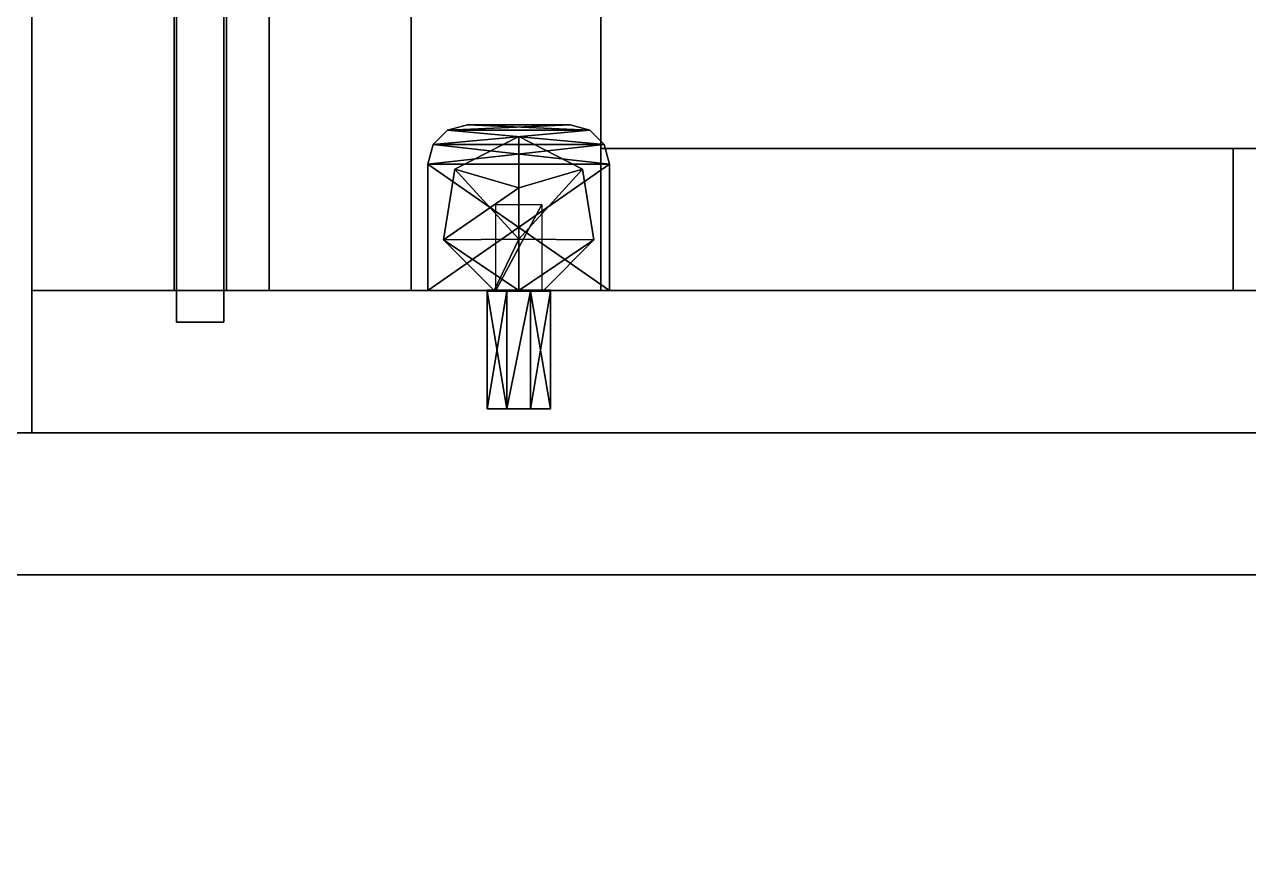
# Model space of a CAD drawing. Extents: x 0 to 4956, y -4930 to 0.
# Drawn here: x 119.1 to 273.9, y -3445 to -3338.3 of the extents above; entities that cross this region are included whole.
import ezdxf

# ---------------------------------------------------------------- set-up
doc = ezdxf.new("R2010")
doc.units = 0
for name, color, linetype in [('LAYER0', 7, 'CONTINUOUS'), ('LAYER143', 7, 'CONTINUOUS'), ('LAYER148', 7, 'CONTINUOUS'), ('LAYER156', 7, 'CONTINUOUS'), ('LAYER163', 7, 'CONTINUOUS'), ('LAYER167', 7, 'CONTINUOUS'), ('LAYER173', 7, 'CONTINUOUS'), ('LAYER216', 7, 'CONTINUOUS'), ('LAYER223', 7, 'CONTINUOUS'), ('LAYER224', 254, 'CONTINUOUS'), ('LAYER244', 7, 'CONTINUOUS'), ('LAYER251', 7, 'CONTINUOUS'), ('LAYER252', 254, 'CONTINUOUS'), ('LAYER427', 7, 'CONTINUOUS'), ('LAYER429', 7, 'CONTINUOUS'), ('LAYER697', 9, 'CONTINUOUS')]:
    doc.layers.add(name, color=color, linetype=linetype)

msp = doc.modelspace()

# ---------------------------------------------------------------- linework, layer by layer
at = {"layer": 'LAYER0', "invisible_edges": 1}
for points in [[(4956, 0), (0, -4930), (0, 0), (4956, 0)], [(4956, -4930, 5), (0, 0, 5), (0, -4930, 5), (4956, -4930, 5)], [(0, 0, 5), (4956, -4930, 5), (4956, 0, 5), (0, 0, 5)], [(0, -4930), (4956, 0), (4956, -4930), (0, -4930)]]:
    msp.add_3dface(points, dxfattribs=at)
at = {"layer": 'LAYER143', "invisible_edges": 1}
for points in [[(120, -3372, 2545), (670, -3372, 5), (120, -3372, 5), (120, -3372, 2545)], [(670, -3372, 5), (120, -3372, 2545), (670, -3372, 2545), (670, -3372, 5)], [(120, -3390, 5), (670, -3372, 5), (670, -3390, 5), (120, -3390, 5)], [(670, -3372, 5), (120, -3390, 5), (120, -3372, 5), (670, -3372, 5)], [(120, -3372, 2545), (670, -3390, 2545), (670, -3372, 2545), (120, -3372, 2545)], [(670, -3390, 2545), (120, -3372, 2545), (120, -3390, 2545), (670, -3390, 2545)], [(120, -3390, 5), (120, -3372, 2545), (120, -3372, 5), (120, -3390, 5)], [(120, -3372, 2545), (120, -3390, 5), (120, -3390, 2545), (120, -3372, 2545)], [(670, -3390, 2545), (120, -3390, 5), (670, -3390, 5), (670, -3390, 2545)], [(120, -3390, 5), (670, -3390, 2545), (120, -3390, 2545), (120, -3390, 5)]]:
    msp.add_3dface(points, dxfattribs=at)
at = {"layer": 'LAYER148', "invisible_edges": 1}
for points in [[(120, -2592, 85), (670, -3372, 85), (120, -3372, 85), (120, -2592, 85)], [(670, -3372, 85), (120, -2592, 85), (670, -2592, 85), (670, -3372, 85)], [(120, -3372, 103), (120, -2592, 85), (120, -3372, 85), (120, -3372, 103)], [(120, -2592, 85), (120, -3372, 103), (120, -2592, 103), (120, -2592, 85)], [(670, -2592, 103), (120, -3372, 103), (670, -3372, 103), (670, -2592, 103)], [(120, -3372, 103), (670, -2592, 103), (120, -2592, 103), (120, -3372, 103)], [(120, -3372, 103), (670, -3372, 85), (670, -3372, 103), (120, -3372, 103)], [(670, -3372, 85), (120, -3372, 103), (120, -3372, 85), (670, -3372, 85)]]:
    msp.add_3dface(points, dxfattribs=at)
at = {"layer": 'LAYER156', "invisible_edges": 1}
for points in [[(150, -2592, 85), (150, -3372, 5), (150, -3372, 85), (150, -2592, 85)], [(150, -3372, 5), (150, -2592, 85), (150, -2592, 5), (150, -3372, 5)], [(168, -2592, 5), (150, -3372, 5), (150, -2592, 5), (168, -2592, 5)], [(150, -3372, 5), (168, -2592, 5), (168, -3372, 5), (150, -3372, 5)], [(168, -3372, 85), (150, -2592, 85), (150, -3372, 85), (168, -3372, 85)], [(150, -2592, 85), (168, -3372, 85), (168, -2592, 85), (150, -2592, 85)], [(168, -2592, 5), (168, -3372, 85), (168, -3372, 5), (168, -2592, 5)], [(168, -3372, 85), (168, -2592, 5), (168, -2592, 85), (168, -3372, 85)], [(168, -3372, 85), (150, -3372, 5), (168, -3372, 5), (168, -3372, 85)], [(150, -3372, 5), (168, -3372, 85), (150, -3372, 85), (150, -3372, 5)]]:
    msp.add_3dface(points, dxfattribs=at)
at = {"layer": 'LAYER163', "invisible_edges": 1}
for points in [[(120, -3372, 2544), (670, -2592, 2544), (120, -2592, 2544), (120, -3372, 2544)], [(670, -2592, 2544), (120, -3372, 2544), (670, -3372, 2544), (670, -2592, 2544)], [(120, -2592, 2526), (120, -3372, 2544), (120, -2592, 2544), (120, -2592, 2526)], [(120, -3372, 2544), (120, -2592, 2526), (120, -3372, 2526), (120, -3372, 2544)], [(670, -3372, 2526), (120, -2592, 2526), (670, -2592, 2526), (670, -3372, 2526)], [(120, -2592, 2526), (670, -3372, 2526), (120, -3372, 2526), (120, -2592, 2526)], [(120, -3372, 2544), (670, -3372, 2526), (670, -3372, 2544), (120, -3372, 2544)], [(670, -3372, 2526), (120, -3372, 2544), (120, -3372, 2526), (670, -3372, 2526)]]:
    msp.add_3dface(points, dxfattribs=at)
at = {"layer": 'LAYER167', "invisible_edges": 1}
for points in [[(120, -2592, 1374.5), (120, -3372, 1254.5), (120, -3372, 1374.5), (120, -2592, 1374.5)], [(120, -3372, 1254.5), (120, -2592, 1374.5), (120, -2592, 1254.5), (120, -3372, 1254.5)], [(138, -2592, 1254.5), (120, -3372, 1254.5), (120, -2592, 1254.5), (138, -2592, 1254.5)], [(120, -3372, 1254.5), (138, -2592, 1254.5), (138, -3372, 1254.5), (120, -3372, 1254.5)], [(138, -3372, 1374.5), (120, -2592, 1374.5), (120, -3372, 1374.5), (138, -3372, 1374.5)], [(120, -2592, 1374.5), (138, -3372, 1374.5), (138, -2592, 1374.5), (120, -2592, 1374.5)], [(138, -2592, 1254.5), (138, -3372, 1374.5), (138, -3372, 1254.5), (138, -2592, 1254.5)], [(138, -3372, 1374.5), (138, -2592, 1254.5), (138, -2592, 1374.5), (138, -3372, 1374.5)], [(138, -3372, 1374.5), (120, -3372, 1254.5), (138, -3372, 1254.5), (138, -3372, 1374.5)], [(120, -3372, 1254.5), (138, -3372, 1374.5), (120, -3372, 1374.5), (120, -3372, 1254.5)]]:
    msp.add_3dface(points, dxfattribs=at)
at = {"layer": 'LAYER173', "invisible_edges": 1}
for points in [[(138.3, -2588, 99), (144.3, -3376, 99), (138.3, -3376, 99), (138.3, -2588, 99)], [(144.3, -3376, 99), (138.3, -2588, 99), (144.3, -2588, 99), (144.3, -3376, 99)], [(144.3, -2588, 2530), (138.3, -3376, 2530), (144.3, -3376, 2530), (144.3, -2588, 2530)], [(138.3, -3376, 2530), (144.3, -2588, 2530), (138.3, -2588, 2530), (138.3, -3376, 2530)], [(138.3, -3376, 2530), (138.3, -2588, 99), (138.3, -3376, 99), (138.3, -3376, 2530)], [(138.3, -2588, 99), (138.3, -3376, 2530), (138.3, -2588, 2530), (138.3, -2588, 99)], [(144.3, -2588, 2530), (144.3, -3376, 99), (144.3, -2588, 99), (144.3, -2588, 2530)], [(144.3, -3376, 99), (144.3, -2588, 2530), (144.3, -3376, 2530), (144.3, -3376, 99)], [(138.3, -3376, 2530), (144.3, -3376, 99), (144.3, -3376, 2530), (138.3, -3376, 2530)], [(144.3, -3376, 99), (138.3, -3376, 2530), (138.3, -3376, 99), (144.3, -3376, 99)]]:
    msp.add_3dface(points, dxfattribs=at)
at = {"layer": 'LAYER216', "invisible_edges": 1}
for points in [[(144.6, -3372, 1989), (610, -2592, 1989), (144.6, -2592, 1989), (144.6, -3372, 1989)], [(610, -2592, 1989), (144.6, -3372, 1989), (610, -3372, 1989), (610, -2592, 1989)], [(144.6, -2592, 1971), (144.6, -3372, 1989), (144.6, -2592, 1989), (144.6, -2592, 1971)], [(144.6, -3372, 1989), (144.6, -2592, 1971), (144.6, -3372, 1971), (144.6, -3372, 1989)], [(610, -3372, 1971), (144.6, -2592, 1971), (610, -2592, 1971), (610, -3372, 1971)], [(144.6, -2592, 1971), (610, -3372, 1971), (144.6, -3372, 1971), (144.6, -2592, 1971)], [(144.6, -3372, 1989), (610, -3372, 1971), (610, -3372, 1989), (144.6, -3372, 1989)], [(610, -3372, 1971), (144.6, -3372, 1989), (144.6, -3372, 1971), (610, -3372, 1971)]]:
    msp.add_3dface(points, dxfattribs=at)
at = {"layer": 'LAYER223'}
for points in [[(172.6, -3351.67, 1969.01), (170.7699, -3353.5, 1971), (172.6, -3351.67, 1971), (172.6, -3351.67, 1969.01)], [(170.7699, -3353.5, 1969.01), (170.7699, -3353.5, 1971), (172.6, -3351.67, 1969.01), (170.7699, -3353.5, 1969.01)], [(190.6, -3351.67, 1969.01), (170.7699, -3353.5, 1969.01), (172.6, -3351.67, 1969.01), (190.6, -3351.67, 1969.01)], [(192.4301, -3353.5, 1969.01), (170.7699, -3353.5, 1969.01), (190.6, -3351.67, 1969.01), (192.4301, -3353.5, 1969.01)], [(170.7699, -3353.5, 1971), (192.4301, -3353.5, 1971), (172.6, -3351.67, 1971), (170.7699, -3353.5, 1971)], [(190.6, -3351.67, 1969.01), (170.7699, -3353.5, 1969.01), (192.4301, -3353.5, 1969.01), (190.6, -3351.67, 1969.01)], [(172.6, -3351.67, 1969.01), (170.7699, -3353.5, 1969.01), (190.6, -3351.67, 1969.01), (172.6, -3351.67, 1969.01)], [(190.6, -3351.67, 1971), (170.7699, -3353.5, 1971), (192.4301, -3353.5, 1971), (190.6, -3351.67, 1971)], [(172.6, -3351.67, 1971), (170.7699, -3353.5, 1971), (190.6, -3351.67, 1971), (172.6, -3351.67, 1971)], [(170.7699, -3353.5, 1969.01), (172.6, -3351.67, 1971), (172.6, -3351.67, 1969.01), (170.7699, -3353.5, 1969.01)], [(170.7699, -3353.5, 1971), (172.6, -3351.67, 1971), (170.7699, -3353.5, 1969.01), (170.7699, -3353.5, 1971)], [(175.1, -3351, 1969.01), (172.6, -3351.67, 1971), (175.1, -3351, 1971), (175.1, -3351, 1969.01)], [(172.6, -3351.67, 1969.01), (172.6, -3351.67, 1971), (175.1, -3351, 1969.01), (172.6, -3351.67, 1969.01)], [(188.1, -3351, 1969.01), (172.6, -3351.67, 1969.01), (175.1, -3351, 1969.01), (188.1, -3351, 1969.01)], [(190.6, -3351.67, 1969.01), (172.6, -3351.67, 1969.01), (188.1, -3351, 1969.01), (190.6, -3351.67, 1969.01)], [(172.6, -3351.67, 1971), (190.6, -3351.67, 1971), (175.1, -3351, 1971), (172.6, -3351.67, 1971)], [(188.1, -3351, 1969.01), (172.6, -3351.67, 1969.01), (190.6, -3351.67, 1969.01), (188.1, -3351, 1969.01)], [(175.1, -3351, 1969.01), (172.6, -3351.67, 1969.01), (188.1, -3351, 1969.01), (175.1, -3351, 1969.01)], [(188.1, -3351, 1971), (172.6, -3351.67, 1971), (190.6, -3351.67, 1971), (188.1, -3351, 1971)], [(175.1, -3351, 1971), (172.6, -3351.67, 1971), (188.1, -3351, 1971), (175.1, -3351, 1971)], [(172.6, -3351.67, 1969.01), (175.1, -3351, 1971), (175.1, -3351, 1969.01), (172.6, -3351.67, 1969.01)], [(172.6, -3351.67, 1971), (175.1, -3351, 1971), (172.6, -3351.67, 1969.01), (172.6, -3351.67, 1971)], [(172.6, -3351.67, 1971), (192.4301, -3353.5, 1971), (190.6, -3351.67, 1971), (172.6, -3351.67, 1971)], [(175.1, -3351, 1971), (188.1, -3351, 1969.01), (188.1, -3351, 1971), (175.1, -3351, 1971)], [(175.1, -3351, 1969.01), (188.1, -3351, 1969.01), (175.1, -3351, 1971), (175.1, -3351, 1969.01)], [(175.1, -3351, 1969.01), (188.1, -3351, 1971), (188.1, -3351, 1969.01), (175.1, -3351, 1969.01)], [(175.1, -3351, 1971), (188.1, -3351, 1971), (175.1, -3351, 1969.01), (175.1, -3351, 1971)], [(175.1, -3351, 1971), (190.6, -3351.67, 1971), (188.1, -3351, 1971), (175.1, -3351, 1971)], [(188.1, -3351, 1971), (190.6, -3351.67, 1969.01), (188.1, -3351, 1969.01), (188.1, -3351, 1971)], [(190.6, -3351.67, 1971), (190.6, -3351.67, 1969.01), (188.1, -3351, 1971), (190.6, -3351.67, 1971)], [(190.6, -3351.67, 1969.01), (188.1, -3351, 1971), (188.1, -3351, 1969.01), (190.6, -3351.67, 1969.01)], [(190.6, -3351.67, 1971), (188.1, -3351, 1971), (190.6, -3351.67, 1969.01), (190.6, -3351.67, 1971)], [(190.6, -3351.67, 1971), (192.4301, -3353.5, 1969.01), (190.6, -3351.67, 1969.01), (190.6, -3351.67, 1971)], [(192.4301, -3353.5, 1971), (192.4301, -3353.5, 1969.01), (190.6, -3351.67, 1971), (192.4301, -3353.5, 1971)], [(192.4301, -3353.5, 1969.01), (190.6, -3351.67, 1971), (190.6, -3351.67, 1969.01), (192.4301, -3353.5, 1969.01)], [(192.4301, -3353.5, 1971), (190.6, -3351.67, 1971), (192.4301, -3353.5, 1969.01), (192.4301, -3353.5, 1971)], [(173.5165, -3356.613, 1985), (181.6, -3359, 1985), (181.6, -3352.5, 1985), (173.5165, -3356.613, 1985)], [(181.6, -3352.5, 1971), (173.5165, -3356.613, 1985), (181.6, -3352.5, 1985), (181.6, -3352.5, 1971)], [(173.5165, -3356.613, 1971), (173.5165, -3356.613, 1985), (181.6, -3352.5, 1971), (173.5165, -3356.613, 1971)], [(181.6, -3352.5, 1971), (173.5165, -3356.613, 1985), (173.5165, -3356.613, 1971), (181.6, -3352.5, 1971)], [(181.6, -3352.5, 1985), (173.5165, -3356.613, 1985), (181.6, -3352.5, 1971), (181.6, -3352.5, 1985)], [(173.5165, -3356.613, 1985), (181.6, -3352.5, 1985), (181.6, -3359, 1985), (173.5165, -3356.613, 1985)], [(181.6, -3359, 1985), (189.6835, -3356.613, 1985), (181.6, -3352.5, 1985), (181.6, -3359, 1985)], [(181.6, -3352.5, 1985), (189.6835, -3356.613, 1971), (181.6, -3352.5, 1971), (181.6, -3352.5, 1985)], [(189.6835, -3356.613, 1985), (189.6835, -3356.613, 1971), (181.6, -3352.5, 1985), (189.6835, -3356.613, 1985)], [(189.6835, -3356.613, 1971), (181.6, -3352.5, 1985), (181.6, -3352.5, 1971), (189.6835, -3356.613, 1971)], [(189.6835, -3356.613, 1985), (181.6, -3352.5, 1985), (189.6835, -3356.613, 1971), (189.6835, -3356.613, 1985)], [(189.6835, -3356.613, 1985), (181.6, -3352.5, 1985), (181.6, -3359, 1985), (189.6835, -3356.613, 1985)], [(170.7699, -3353.5, 1969.01), (170.1, -3356, 1971), (170.7699, -3353.5, 1971), (170.7699, -3353.5, 1969.01)], [(170.1, -3356, 1969.01), (170.1, -3356, 1971), (170.7699, -3353.5, 1969.01), (170.1, -3356, 1969.01)], [(170.1, -3356, 1969.01), (170.7699, -3353.5, 1969.01), (193.1, -3356, 1969.01), (170.1, -3356, 1969.01)], [(170.1, -3356, 1971), (193.1, -3356, 1971), (170.7699, -3353.5, 1971), (170.1, -3356, 1971)], [(192.4301, -3353.5, 1969.01), (170.1, -3356, 1969.01), (193.1, -3356, 1969.01), (192.4301, -3353.5, 1969.01)], [(170.7699, -3353.5, 1969.01), (170.1, -3356, 1969.01), (192.4301, -3353.5, 1969.01), (170.7699, -3353.5, 1969.01)], [(192.4301, -3353.5, 1971), (170.1, -3356, 1971), (193.1, -3356, 1971), (192.4301, -3353.5, 1971)], [(170.7699, -3353.5, 1971), (170.1, -3356, 1971), (192.4301, -3353.5, 1971), (170.7699, -3353.5, 1971)], [(170.1, -3356, 1969.01), (170.7699, -3353.5, 1971), (170.7699, -3353.5, 1969.01), (170.1, -3356, 1969.01)], [(170.1, -3356, 1971), (170.7699, -3353.5, 1971), (170.1, -3356, 1969.01), (170.1, -3356, 1971)], [(193.1, -3356, 1969.01), (170.7699, -3353.5, 1969.01), (192.4301, -3353.5, 1969.01), (193.1, -3356, 1969.01)], [(170.7699, -3353.5, 1971), (193.1, -3356, 1971), (192.4301, -3353.5, 1971), (170.7699, -3353.5, 1971)], [(192.4301, -3353.5, 1971), (193.1, -3356, 1969.01), (192.4301, -3353.5, 1969.01), (192.4301, -3353.5, 1971)], [(193.1, -3356, 1971), (193.1, -3356, 1969.01), (192.4301, -3353.5, 1971), (193.1, -3356, 1971)], [(193.1, -3356, 1969.01), (192.4301, -3353.5, 1971), (192.4301, -3353.5, 1969.01), (193.1, -3356, 1969.01)], [(193.1, -3356, 1971), (192.4301, -3353.5, 1971), (193.1, -3356, 1969.01), (193.1, -3356, 1971)], [(170.1, -3372, 1969.01), (193.1, -3356, 1969.01), (193.1, -3372, 1969.01), (170.1, -3372, 1969.01)], [(170.1, -3356, 1969.01), (193.1, -3356, 1969.01), (170.1, -3372, 1969.01), (170.1, -3356, 1969.01)], [(170.1, -3372, 1971), (193.1, -3356, 1971), (193.1, -3372, 1971), (170.1, -3372, 1971)], [(170.1, -3356, 1971), (193.1, -3356, 1971), (170.1, -3372, 1971), (170.1, -3356, 1971)], [(170.1, -3356, 1971), (170.1, -3372, 1969.01), (170.1, -3356, 1969.01), (170.1, -3356, 1971)], [(170.1, -3372, 1971), (170.1, -3372, 1969.01), (170.1, -3356, 1971), (170.1, -3372, 1971)], [(193.1, -3356, 1969.01), (170.1, -3372, 1969.01), (170.1, -3356, 1969.01), (193.1, -3356, 1969.01)], [(193.1, -3372, 1969.01), (170.1, -3372, 1969.01), (193.1, -3356, 1969.01), (193.1, -3372, 1969.01)], [(170.1, -3372, 1969.01), (170.1, -3356, 1971), (170.1, -3356, 1969.01), (170.1, -3372, 1969.01)], [(170.1, -3372, 1971), (170.1, -3356, 1971), (170.1, -3372, 1969.01), (170.1, -3372, 1971)], [(170.1, -3356, 1971), (193.1, -3372, 1971), (193.1, -3356, 1971), (170.1, -3356, 1971)], [(170.1, -3372, 1971), (193.1, -3372, 1971), (170.1, -3356, 1971), (170.1, -3372, 1971)], [(193.1, -3356, 1969.01), (193.1, -3372, 1971), (193.1, -3372, 1969.01), (193.1, -3356, 1969.01)], [(193.1, -3356, 1971), (193.1, -3372, 1971), (193.1, -3356, 1969.01), (193.1, -3356, 1971)], [(193.1, -3372, 1971), (193.1, -3356, 1969.01), (193.1, -3356, 1971), (193.1, -3372, 1971)], [(193.1, -3372, 1969.01), (193.1, -3356, 1969.01), (193.1, -3372, 1971), (193.1, -3372, 1969.01)], [(172.0825, -3365.569, 1985), (181.6, -3359, 1985), (173.5165, -3356.613, 1985), (172.0825, -3365.569, 1985)], [(173.5165, -3356.613, 1971), (172.0825, -3365.569, 1985), (173.5165, -3356.613, 1985), (173.5165, -3356.613, 1971)], [(172.0825, -3365.569, 1971), (172.0825, -3365.569, 1985), (173.5165, -3356.613, 1971), (172.0825, -3365.569, 1971)], [(173.5165, -3356.613, 1971), (172.0825, -3365.569, 1985), (172.0825, -3365.569, 1971), (173.5165, -3356.613, 1971)], [(173.5165, -3356.613, 1985), (172.0825, -3365.569, 1985), (173.5165, -3356.613, 1971), (173.5165, -3356.613, 1985)], [(172.0825, -3365.569, 1985), (173.5165, -3356.613, 1985), (181.6, -3365.5, 1985), (172.0825, -3365.569, 1985)], [(181.6, -3365.5, 1985), (173.5165, -3356.613, 1985), (181.6, -3359, 1985), (181.6, -3365.5, 1985)], [(181.6, -3365.5, 1985), (189.6835, -3356.613, 1985), (181.6, -3359, 1985), (181.6, -3365.5, 1985)], [(191.1176, -3365.569, 1985), (189.6835, -3356.613, 1985), (181.6, -3365.5, 1985), (191.1176, -3365.569, 1985)], [(181.6, -3365.5, 1985), (189.6835, -3356.613, 1985), (181.6, -3359, 1985), (181.6, -3365.5, 1985)], [(191.1176, -3365.569, 1985), (189.6835, -3356.613, 1985), (181.6, -3365.5, 1985), (191.1176, -3365.569, 1985)], [(189.6835, -3356.613, 1985), (191.1176, -3365.569, 1971), (189.6835, -3356.613, 1971), (189.6835, -3356.613, 1985)], [(191.1176, -3365.569, 1985), (191.1176, -3365.569, 1971), (189.6835, -3356.613, 1985), (191.1176, -3365.569, 1985)], [(191.1176, -3365.569, 1971), (189.6835, -3356.613, 1985), (189.6835, -3356.613, 1971), (191.1176, -3365.569, 1971)], [(191.1176, -3365.569, 1985), (189.6835, -3356.613, 1985), (191.1176, -3365.569, 1971), (191.1176, -3365.569, 1985)], [(181.6, -3365.5, 1985), (181.6, -3359, 1985), (172.0825, -3365.569, 1985), (181.6, -3365.5, 1985)], [(184.5198, -3361.092, 1969), (178.6802, -3372, 1969), (178.6802, -3361.092, 1969), (184.5198, -3361.092, 1969)], [(184.5198, -3372, 1969), (178.6802, -3372, 1969), (184.5198, -3361.092, 1969), (184.5198, -3372, 1969)], [(178.4775, -3372, 1985), (181.6, -3365.5, 1985), (172.0825, -3365.569, 1985), (178.4775, -3372, 1985)], [(181.6, -3372, 1985), (172.0825, -3365.569, 1985), (181.6, -3365.5, 1985), (181.6, -3372, 1985)], [(172.0825, -3365.569, 1971), (178.4775, -3372, 1985), (172.0825, -3365.569, 1985), (172.0825, -3365.569, 1971)], [(178.4775, -3372, 1971), (178.4775, -3372, 1985), (172.0825, -3365.569, 1971), (178.4775, -3372, 1971)], [(172.0825, -3365.569, 1971), (178.4775, -3372, 1985), (178.4775, -3372, 1971), (172.0825, -3365.569, 1971)], [(172.0825, -3365.569, 1985), (178.4775, -3372, 1985), (172.0825, -3365.569, 1971), (172.0825, -3365.569, 1985)], [(178.4775, -3372, 1985), (172.0825, -3365.569, 1985), (181.6, -3372, 1985), (178.4775, -3372, 1985)], [(181.6, -3372, 1985), (181.6, -3365.5, 1985), (178.4775, -3372, 1985), (181.6, -3372, 1985)], [(181.6, -3372, 1985), (191.1176, -3365.569, 1985), (181.6, -3365.5, 1985), (181.6, -3372, 1985)], [(181.6, -3372, 1985), (191.1176, -3365.569, 1985), (181.6, -3365.5, 1985), (181.6, -3372, 1985)], [(184.7225, -3372, 1985), (191.1176, -3365.569, 1985), (181.6, -3372, 1985), (184.7225, -3372, 1985)], [(184.7225, -3372, 1985), (191.1176, -3365.569, 1985), (181.6, -3372, 1985), (184.7225, -3372, 1985)], [(191.1176, -3365.569, 1971), (184.7225, -3372, 1985), (184.7225, -3372, 1971), (191.1176, -3365.569, 1971)], [(191.1176, -3365.569, 1985), (184.7225, -3372, 1985), (191.1176, -3365.569, 1971), (191.1176, -3365.569, 1985)], [(184.7225, -3372, 1971), (191.1176, -3365.569, 1985), (191.1176, -3365.569, 1971), (184.7225, -3372, 1971)], [(184.7225, -3372, 1985), (191.1176, -3365.569, 1985), (184.7225, -3372, 1971), (184.7225, -3372, 1985)], [(193.1, -3372, 1969.01), (170.1, -3372, 1971), (170.1, -3372, 1969.01), (193.1, -3372, 1969.01)], [(193.1, -3372, 1971), (170.1, -3372, 1971), (193.1, -3372, 1969.01), (193.1, -3372, 1971)], [(170.1, -3372, 1969.01), (193.1, -3372, 1971), (193.1, -3372, 1969.01), (170.1, -3372, 1969.01)], [(170.1, -3372, 1971), (193.1, -3372, 1971), (170.1, -3372, 1969.01), (170.1, -3372, 1971)], [(184.7225, -3372, 1985), (178.4775, -3372, 1971), (184.7225, -3372, 1971), (184.7225, -3372, 1985)], [(178.4775, -3372, 1985), (178.4775, -3372, 1971), (184.7225, -3372, 1985), (178.4775, -3372, 1985)], [(178.4775, -3372, 1971), (184.7225, -3372, 1985), (184.7225, -3372, 1971), (178.4775, -3372, 1971)], [(178.4775, -3372, 1985), (184.7225, -3372, 1985), (178.4775, -3372, 1971), (178.4775, -3372, 1985)]]:
    msp.add_3dface(points, dxfattribs=at)
at = {"layer": 'LAYER224'}
for points in [[(180.1, -3371.95, 1979.83), (177.6, -3372.05, 1976.5), (180.1, -3372.05, 1979.83), (180.1, -3371.95, 1979.83)], [(177.6, -3371.95, 1976.5), (177.6, -3372.05, 1976.5), (180.1, -3371.95, 1979.83), (177.6, -3371.95, 1976.5)], [(177.6, -3371.95, 1976.5), (180.1, -3372.05, 1973.17), (177.6, -3372.05, 1976.5), (177.6, -3371.95, 1976.5)], [(180.1, -3371.95, 1973.17), (180.1, -3372.05, 1973.17), (177.6, -3371.95, 1976.5), (180.1, -3371.95, 1973.17)], [(185.6, -3371.95, 1980.5), (177.6, -3371.95, 1972.5), (177.6, -3371.95, 1980.5), (185.6, -3371.95, 1980.5)], [(185.6, -3371.95, 1972.5), (177.6, -3371.95, 1972.5), (185.6, -3371.95, 1980.5), (185.6, -3371.95, 1972.5)], [(177.6, -3372.05, 1972.5), (185.6, -3371.95, 1972.5), (185.6, -3372.05, 1972.5), (177.6, -3372.05, 1972.5)], [(177.6, -3371.95, 1972.5), (185.6, -3371.95, 1972.5), (177.6, -3372.05, 1972.5), (177.6, -3371.95, 1972.5)], [(185.6, -3372.05, 1980.5), (177.6, -3371.95, 1980.5), (177.6, -3372.05, 1980.5), (185.6, -3372.05, 1980.5)], [(185.6, -3371.95, 1980.5), (177.6, -3371.95, 1980.5), (185.6, -3372.05, 1980.5), (185.6, -3371.95, 1980.5)], [(177.6, -3372.05, 1972.5), (177.6, -3371.95, 1980.5), (177.6, -3371.95, 1972.5), (177.6, -3372.05, 1972.5)], [(177.6, -3372.05, 1980.5), (177.6, -3371.95, 1980.5), (177.6, -3372.05, 1972.5), (177.6, -3372.05, 1980.5)], [(180.1, -3372.05, 1979.83), (177.6, -3386.95, 1976.5), (180.1, -3386.95, 1979.83), (180.1, -3372.05, 1979.83)], [(177.6, -3372.05, 1976.5), (177.6, -3386.95, 1976.5), (180.1, -3372.05, 1979.83), (177.6, -3372.05, 1976.5)], [(177.6, -3372.05, 1976.5), (180.1, -3386.95, 1973.17), (177.6, -3386.95, 1976.5), (177.6, -3372.05, 1976.5)], [(180.1, -3372.05, 1973.17), (180.1, -3386.95, 1973.17), (177.6, -3372.05, 1976.5), (180.1, -3372.05, 1973.17)], [(177.6, -3372.05, 1980.5), (185.6, -3372.05, 1972.5), (185.6, -3372.05, 1980.5), (177.6, -3372.05, 1980.5)], [(177.6, -3372.05, 1972.5), (185.6, -3372.05, 1972.5), (177.6, -3372.05, 1980.5), (177.6, -3372.05, 1972.5)], [(180.1, -3371.95, 1979.83), (183.1, -3372.05, 1979.83), (183.1, -3371.95, 1979.83), (180.1, -3371.95, 1979.83)], [(180.1, -3372.05, 1979.83), (183.1, -3372.05, 1979.83), (180.1, -3371.95, 1979.83), (180.1, -3372.05, 1979.83)], [(180.1, -3372.05, 1973.17), (183.1, -3371.95, 1973.17), (183.1, -3372.05, 1973.17), (180.1, -3372.05, 1973.17)], [(180.1, -3371.95, 1973.17), (183.1, -3371.95, 1973.17), (180.1, -3372.05, 1973.17), (180.1, -3371.95, 1973.17)], [(180.1, -3386.95, 1979.83), (183.1, -3372.05, 1979.83), (180.1, -3372.05, 1979.83), (180.1, -3386.95, 1979.83)], [(183.1, -3386.95, 1979.83), (183.1, -3372.05, 1979.83), (180.1, -3386.95, 1979.83), (183.1, -3386.95, 1979.83)], [(180.1, -3386.95, 1973.17), (183.1, -3372.05, 1973.17), (183.1, -3386.95, 1973.17), (180.1, -3386.95, 1973.17)], [(180.1, -3372.05, 1973.17), (183.1, -3372.05, 1973.17), (180.1, -3386.95, 1973.17), (180.1, -3372.05, 1973.17)], [(183.1, -3372.05, 1979.83), (185.6, -3371.95, 1976.5), (183.1, -3371.95, 1979.83), (183.1, -3372.05, 1979.83)], [(185.6, -3372.05, 1976.5), (185.6, -3371.95, 1976.5), (183.1, -3372.05, 1979.83), (185.6, -3372.05, 1976.5)], [(185.6, -3372.05, 1976.5), (183.1, -3371.95, 1973.17), (185.6, -3371.95, 1976.5), (185.6, -3372.05, 1976.5)], [(183.1, -3372.05, 1973.17), (183.1, -3371.95, 1973.17), (185.6, -3372.05, 1976.5), (183.1, -3372.05, 1973.17)], [(183.1, -3386.95, 1979.83), (185.6, -3372.05, 1976.5), (183.1, -3372.05, 1979.83), (183.1, -3386.95, 1979.83)], [(185.6, -3386.95, 1976.5), (185.6, -3372.05, 1976.5), (183.1, -3386.95, 1979.83), (185.6, -3386.95, 1976.5)], [(185.6, -3386.95, 1976.5), (183.1, -3372.05, 1973.17), (185.6, -3372.05, 1976.5), (185.6, -3386.95, 1976.5)], [(183.1, -3386.95, 1973.17), (183.1, -3372.05, 1973.17), (185.6, -3386.95, 1976.5), (183.1, -3386.95, 1973.17)], [(185.6, -3372.05, 1980.5), (185.6, -3371.95, 1972.5), (185.6, -3371.95, 1980.5), (185.6, -3372.05, 1980.5)], [(185.6, -3372.05, 1972.5), (185.6, -3371.95, 1972.5), (185.6, -3372.05, 1980.5), (185.6, -3372.05, 1972.5)], [(177.6, -3386.95, 1976.5), (185.6, -3386.95, 1976.5), (180.1, -3386.95, 1979.83), (177.6, -3386.95, 1976.5)], [(177.6, -3386.95, 1976.5), (183.1, -3386.95, 1973.17), (185.6, -3386.95, 1976.5), (177.6, -3386.95, 1976.5)], [(180.1, -3386.95, 1973.17), (183.1, -3386.95, 1973.17), (177.6, -3386.95, 1976.5), (180.1, -3386.95, 1973.17)], [(180.1, -3386.95, 1979.83), (185.6, -3386.95, 1976.5), (183.1, -3386.95, 1979.83), (180.1, -3386.95, 1979.83)]]:
    msp.add_3dface(points, dxfattribs=at)
at = {"layer": 'LAYER244', "invisible_edges": 1}
for points in [[(144.6, -3372, 871), (610, -2592, 871), (144.6, -2592, 871), (144.6, -3372, 871)], [(610, -2592, 871), (144.6, -3372, 871), (610, -3372, 871), (610, -2592, 871)], [(144.6, -2592, 853), (144.6, -3372, 871), (144.6, -2592, 871), (144.6, -2592, 853)], [(144.6, -3372, 871), (144.6, -2592, 853), (144.6, -3372, 853), (144.6, -3372, 871)], [(610, -3372, 853), (144.6, -2592, 853), (610, -2592, 853), (610, -3372, 853)], [(144.6, -2592, 853), (610, -3372, 853), (144.6, -3372, 853), (144.6, -2592, 853)], [(144.6, -3372, 871), (610, -3372, 853), (610, -3372, 871), (144.6, -3372, 871)], [(610, -3372, 853), (144.6, -3372, 871), (144.6, -3372, 853), (610, -3372, 853)]]:
    msp.add_3dface(points, dxfattribs=at)
at = {"layer": 'LAYER251'}
for points in [[(172.6, -3351.67, 851.01), (170.7699, -3353.5, 853), (172.6, -3351.67, 853), (172.6, -3351.67, 851.01)], [(170.7699, -3353.5, 851.01), (170.7699, -3353.5, 853), (172.6, -3351.67, 851.01), (170.7699, -3353.5, 851.01)], [(190.6, -3351.67, 851.01), (170.7699, -3353.5, 851.01), (172.6, -3351.67, 851.01), (190.6, -3351.67, 851.01)], [(192.4301, -3353.5, 851.01), (170.7699, -3353.5, 851.01), (190.6, -3351.67, 851.01), (192.4301, -3353.5, 851.01)], [(170.7699, -3353.5, 853), (192.4301, -3353.5, 853), (172.6, -3351.67, 853), (170.7699, -3353.5, 853)], [(190.6, -3351.67, 851.01), (170.7699, -3353.5, 851.01), (192.4301, -3353.5, 851.01), (190.6, -3351.67, 851.01)], [(172.6, -3351.67, 851.01), (170.7699, -3353.5, 851.01), (190.6, -3351.67, 851.01), (172.6, -3351.67, 851.01)], [(190.6, -3351.67, 853), (170.7699, -3353.5, 853), (192.4301, -3353.5, 853), (190.6, -3351.67, 853)], [(172.6, -3351.67, 853), (170.7699, -3353.5, 853), (190.6, -3351.67, 853), (172.6, -3351.67, 853)], [(170.7699, -3353.5, 851.01), (172.6, -3351.67, 853), (172.6, -3351.67, 851.01), (170.7699, -3353.5, 851.01)], [(170.7699, -3353.5, 853), (172.6, -3351.67, 853), (170.7699, -3353.5, 851.01), (170.7699, -3353.5, 853)], [(175.1, -3351, 851.01), (172.6, -3351.67, 853), (175.1, -3351, 853), (175.1, -3351, 851.01)], [(172.6, -3351.67, 851.01), (172.6, -3351.67, 853), (175.1, -3351, 851.01), (172.6, -3351.67, 851.01)], [(188.1, -3351, 851.01), (172.6, -3351.67, 851.01), (175.1, -3351, 851.01), (188.1, -3351, 851.01)], [(190.6, -3351.67, 851.01), (172.6, -3351.67, 851.01), (188.1, -3351, 851.01), (190.6, -3351.67, 851.01)], [(172.6, -3351.67, 853), (190.6, -3351.67, 853), (175.1, -3351, 853), (172.6, -3351.67, 853)], [(188.1, -3351, 851.01), (172.6, -3351.67, 851.01), (190.6, -3351.67, 851.01), (188.1, -3351, 851.01)], [(175.1, -3351, 851.01), (172.6, -3351.67, 851.01), (188.1, -3351, 851.01), (175.1, -3351, 851.01)], [(188.1, -3351, 853), (172.6, -3351.67, 853), (190.6, -3351.67, 853), (188.1, -3351, 853)], [(175.1, -3351, 853), (172.6, -3351.67, 853), (188.1, -3351, 853), (175.1, -3351, 853)], [(172.6, -3351.67, 851.01), (175.1, -3351, 853), (175.1, -3351, 851.01), (172.6, -3351.67, 851.01)], [(172.6, -3351.67, 853), (175.1, -3351, 853), (172.6, -3351.67, 851.01), (172.6, -3351.67, 853)], [(172.6, -3351.67, 853), (192.4301, -3353.5, 853), (190.6, -3351.67, 853), (172.6, -3351.67, 853)], [(175.1, -3351, 853), (188.1, -3351, 851.01), (188.1, -3351, 853), (175.1, -3351, 853)], [(175.1, -3351, 851.01), (188.1, -3351, 851.01), (175.1, -3351, 853), (175.1, -3351, 851.01)], [(175.1, -3351, 851.01), (188.1, -3351, 853), (188.1, -3351, 851.01), (175.1, -3351, 851.01)], [(175.1, -3351, 853), (188.1, -3351, 853), (175.1, -3351, 851.01), (175.1, -3351, 853)], [(175.1, -3351, 853), (190.6, -3351.67, 853), (188.1, -3351, 853), (175.1, -3351, 853)], [(188.1, -3351, 853), (190.6, -3351.67, 851.01), (188.1, -3351, 851.01), (188.1, -3351, 853)], [(190.6, -3351.67, 853), (190.6, -3351.67, 851.01), (188.1, -3351, 853), (190.6, -3351.67, 853)], [(190.6, -3351.67, 851.01), (188.1, -3351, 853), (188.1, -3351, 851.01), (190.6, -3351.67, 851.01)], [(190.6, -3351.67, 853), (188.1, -3351, 853), (190.6, -3351.67, 851.01), (190.6, -3351.67, 853)], [(190.6, -3351.67, 853), (192.4301, -3353.5, 851.01), (190.6, -3351.67, 851.01), (190.6, -3351.67, 853)], [(192.4301, -3353.5, 853), (192.4301, -3353.5, 851.01), (190.6, -3351.67, 853), (192.4301, -3353.5, 853)], [(192.4301, -3353.5, 851.01), (190.6, -3351.67, 853), (190.6, -3351.67, 851.01), (192.4301, -3353.5, 851.01)], [(192.4301, -3353.5, 853), (190.6, -3351.67, 853), (192.4301, -3353.5, 851.01), (192.4301, -3353.5, 853)], [(173.5165, -3356.613, 867), (181.6, -3359, 867), (181.6, -3352.5, 867), (173.5165, -3356.613, 867)], [(181.6, -3352.5, 853), (173.5165, -3356.613, 867), (181.6, -3352.5, 867), (181.6, -3352.5, 853)], [(173.5165, -3356.613, 853), (173.5165, -3356.613, 867), (181.6, -3352.5, 853), (173.5165, -3356.613, 853)], [(181.6, -3352.5, 853), (173.5165, -3356.613, 867), (173.5165, -3356.613, 853), (181.6, -3352.5, 853)], [(181.6, -3352.5, 867), (173.5165, -3356.613, 867), (181.6, -3352.5, 853), (181.6, -3352.5, 867)], [(173.5165, -3356.613, 867), (181.6, -3352.5, 867), (181.6, -3359, 867), (173.5165, -3356.613, 867)], [(181.6, -3359, 867), (189.6835, -3356.613, 867), (181.6, -3352.5, 867), (181.6, -3359, 867)], [(181.6, -3352.5, 867), (189.6835, -3356.613, 853), (181.6, -3352.5, 853), (181.6, -3352.5, 867)], [(189.6835, -3356.613, 867), (189.6835, -3356.613, 853), (181.6, -3352.5, 867), (189.6835, -3356.613, 867)], [(189.6835, -3356.613, 853), (181.6, -3352.5, 867), (181.6, -3352.5, 853), (189.6835, -3356.613, 853)], [(189.6835, -3356.613, 867), (181.6, -3352.5, 867), (189.6835, -3356.613, 853), (189.6835, -3356.613, 867)], [(189.6835, -3356.613, 867), (181.6, -3352.5, 867), (181.6, -3359, 867), (189.6835, -3356.613, 867)], [(170.7699, -3353.5, 851.01), (170.1, -3356, 853), (170.7699, -3353.5, 853), (170.7699, -3353.5, 851.01)], [(170.1, -3356, 851.01), (170.1, -3356, 853), (170.7699, -3353.5, 851.01), (170.1, -3356, 851.01)], [(170.1, -3356, 851.01), (170.7699, -3353.5, 851.01), (193.1, -3356, 851.01), (170.1, -3356, 851.01)], [(170.1, -3356, 853), (193.1, -3356, 853), (170.7699, -3353.5, 853), (170.1, -3356, 853)], [(192.4301, -3353.5, 851.01), (170.1, -3356, 851.01), (193.1, -3356, 851.01), (192.4301, -3353.5, 851.01)], [(170.7699, -3353.5, 851.01), (170.1, -3356, 851.01), (192.4301, -3353.5, 851.01), (170.7699, -3353.5, 851.01)], [(192.4301, -3353.5, 853), (170.1, -3356, 853), (193.1, -3356, 853), (192.4301, -3353.5, 853)], [(170.7699, -3353.5, 853), (170.1, -3356, 853), (192.4301, -3353.5, 853), (170.7699, -3353.5, 853)], [(170.1, -3356, 851.01), (170.7699, -3353.5, 853), (170.7699, -3353.5, 851.01), (170.1, -3356, 851.01)], [(170.1, -3356, 853), (170.7699, -3353.5, 853), (170.1, -3356, 851.01), (170.1, -3356, 853)], [(193.1, -3356, 851.01), (170.7699, -3353.5, 851.01), (192.4301, -3353.5, 851.01), (193.1, -3356, 851.01)], [(170.7699, -3353.5, 853), (193.1, -3356, 853), (192.4301, -3353.5, 853), (170.7699, -3353.5, 853)], [(192.4301, -3353.5, 853), (193.1, -3356, 851.01), (192.4301, -3353.5, 851.01), (192.4301, -3353.5, 853)], [(193.1, -3356, 853), (193.1, -3356, 851.01), (192.4301, -3353.5, 853), (193.1, -3356, 853)], [(193.1, -3356, 851.01), (192.4301, -3353.5, 853), (192.4301, -3353.5, 851.01), (193.1, -3356, 851.01)], [(193.1, -3356, 853), (192.4301, -3353.5, 853), (193.1, -3356, 851.01), (193.1, -3356, 853)], [(170.1, -3372, 851.01), (193.1, -3356, 851.01), (193.1, -3372, 851.01), (170.1, -3372, 851.01)], [(170.1, -3356, 851.01), (193.1, -3356, 851.01), (170.1, -3372, 851.01), (170.1, -3356, 851.01)], [(170.1, -3372, 853), (193.1, -3356, 853), (193.1, -3372, 853), (170.1, -3372, 853)], [(170.1, -3356, 853), (193.1, -3356, 853), (170.1, -3372, 853), (170.1, -3356, 853)], [(170.1, -3356, 853), (170.1, -3372, 851.01), (170.1, -3356, 851.01), (170.1, -3356, 853)], [(170.1, -3372, 853), (170.1, -3372, 851.01), (170.1, -3356, 853), (170.1, -3372, 853)], [(193.1, -3356, 851.01), (170.1, -3372, 851.01), (170.1, -3356, 851.01), (193.1, -3356, 851.01)], [(193.1, -3372, 851.01), (170.1, -3372, 851.01), (193.1, -3356, 851.01), (193.1, -3372, 851.01)], [(170.1, -3372, 851.01), (170.1, -3356, 853), (170.1, -3356, 851.01), (170.1, -3372, 851.01)], [(170.1, -3372, 853), (170.1, -3356, 853), (170.1, -3372, 851.01), (170.1, -3372, 853)], [(170.1, -3356, 853), (193.1, -3372, 853), (193.1, -3356, 853), (170.1, -3356, 853)], [(170.1, -3372, 853), (193.1, -3372, 853), (170.1, -3356, 853), (170.1, -3372, 853)], [(193.1, -3356, 851.01), (193.1, -3372, 853), (193.1, -3372, 851.01), (193.1, -3356, 851.01)], [(193.1, -3356, 853), (193.1, -3372, 853), (193.1, -3356, 851.01), (193.1, -3356, 853)], [(193.1, -3372, 853), (193.1, -3356, 851.01), (193.1, -3356, 853), (193.1, -3372, 853)], [(193.1, -3372, 851.01), (193.1, -3356, 851.01), (193.1, -3372, 853), (193.1, -3372, 851.01)], [(172.0825, -3365.569, 867), (181.6, -3359, 867), (173.5165, -3356.613, 867), (172.0825, -3365.569, 867)], [(173.5165, -3356.613, 853), (172.0825, -3365.569, 867), (173.5165, -3356.613, 867), (173.5165, -3356.613, 853)], [(172.0825, -3365.569, 853), (172.0825, -3365.569, 867), (173.5165, -3356.613, 853), (172.0825, -3365.569, 853)], [(173.5165, -3356.613, 853), (172.0825, -3365.569, 867), (172.0825, -3365.569, 853), (173.5165, -3356.613, 853)], [(173.5165, -3356.613, 867), (172.0825, -3365.569, 867), (173.5165, -3356.613, 853), (173.5165, -3356.613, 867)], [(172.0825, -3365.569, 867), (173.5165, -3356.613, 867), (181.6, -3365.5, 867), (172.0825, -3365.569, 867)], [(181.6, -3365.5, 867), (173.5165, -3356.613, 867), (181.6, -3359, 867), (181.6, -3365.5, 867)], [(181.6, -3365.5, 867), (189.6835, -3356.613, 867), (181.6, -3359, 867), (181.6, -3365.5, 867)], [(191.1176, -3365.569, 867), (189.6835, -3356.613, 867), (181.6, -3365.5, 867), (191.1176, -3365.569, 867)], [(181.6, -3365.5, 867), (189.6835, -3356.613, 867), (181.6, -3359, 867), (181.6, -3365.5, 867)], [(191.1176, -3365.569, 867), (189.6835, -3356.613, 867), (181.6, -3365.5, 867), (191.1176, -3365.569, 867)], [(189.6835, -3356.613, 867), (191.1176, -3365.569, 853), (189.6835, -3356.613, 853), (189.6835, -3356.613, 867)], [(191.1176, -3365.569, 867), (191.1176, -3365.569, 853), (189.6835, -3356.613, 867), (191.1176, -3365.569, 867)], [(191.1176, -3365.569, 853), (189.6835, -3356.613, 867), (189.6835, -3356.613, 853), (191.1176, -3365.569, 853)], [(191.1176, -3365.569, 867), (189.6835, -3356.613, 867), (191.1176, -3365.569, 853), (191.1176, -3365.569, 867)], [(181.6, -3365.5, 867), (181.6, -3359, 867), (172.0825, -3365.569, 867), (181.6, -3365.5, 867)], [(184.5198, -3361.092, 851), (178.6802, -3372, 851), (178.6802, -3361.092, 851), (184.5198, -3361.092, 851)], [(184.5198, -3372, 851), (178.6802, -3372, 851), (184.5198, -3361.092, 851), (184.5198, -3372, 851)], [(178.4775, -3372, 867), (181.6, -3365.5, 867), (172.0825, -3365.569, 867), (178.4775, -3372, 867)], [(181.6, -3372, 867), (172.0825, -3365.569, 867), (181.6, -3365.5, 867), (181.6, -3372, 867)], [(172.0825, -3365.569, 853), (178.4775, -3372, 867), (172.0825, -3365.569, 867), (172.0825, -3365.569, 853)], [(178.4775, -3372, 853), (178.4775, -3372, 867), (172.0825, -3365.569, 853), (178.4775, -3372, 853)], [(172.0825, -3365.569, 853), (178.4775, -3372, 867), (178.4775, -3372, 853), (172.0825, -3365.569, 853)], [(172.0825, -3365.569, 867), (178.4775, -3372, 867), (172.0825, -3365.569, 853), (172.0825, -3365.569, 867)], [(178.4775, -3372, 867), (172.0825, -3365.569, 867), (181.6, -3372, 867), (178.4775, -3372, 867)], [(181.6, -3372, 867), (181.6, -3365.5, 867), (178.4775, -3372, 867), (181.6, -3372, 867)], [(181.6, -3372, 867), (191.1176, -3365.569, 867), (181.6, -3365.5, 867), (181.6, -3372, 867)], [(181.6, -3372, 867), (191.1176, -3365.569, 867), (181.6, -3365.5, 867), (181.6, -3372, 867)], [(184.7225, -3372, 867), (191.1176, -3365.569, 867), (181.6, -3372, 867), (184.7225, -3372, 867)], [(184.7225, -3372, 867), (191.1176, -3365.569, 867), (181.6, -3372, 867), (184.7225, -3372, 867)], [(191.1176, -3365.569, 853), (184.7225, -3372, 867), (184.7225, -3372, 853), (191.1176, -3365.569, 853)], [(191.1176, -3365.569, 867), (184.7225, -3372, 867), (191.1176, -3365.569, 853), (191.1176, -3365.569, 867)], [(184.7225, -3372, 853), (191.1176, -3365.569, 867), (191.1176, -3365.569, 853), (184.7225, -3372, 853)], [(184.7225, -3372, 867), (191.1176, -3365.569, 867), (184.7225, -3372, 853), (184.7225, -3372, 867)], [(193.1, -3372, 851.01), (170.1, -3372, 853), (170.1, -3372, 851.01), (193.1, -3372, 851.01)], [(193.1, -3372, 853), (170.1, -3372, 853), (193.1, -3372, 851.01), (193.1, -3372, 853)], [(170.1, -3372, 851.01), (193.1, -3372, 853), (193.1, -3372, 851.01), (170.1, -3372, 851.01)], [(170.1, -3372, 853), (193.1, -3372, 853), (170.1, -3372, 851.01), (170.1, -3372, 853)], [(184.7225, -3372, 867), (178.4775, -3372, 853), (184.7225, -3372, 853), (184.7225, -3372, 867)], [(178.4775, -3372, 867), (178.4775, -3372, 853), (184.7225, -3372, 867), (178.4775, -3372, 867)], [(178.4775, -3372, 853), (184.7225, -3372, 867), (184.7225, -3372, 853), (178.4775, -3372, 853)], [(178.4775, -3372, 867), (184.7225, -3372, 867), (178.4775, -3372, 853), (178.4775, -3372, 867)]]:
    msp.add_3dface(points, dxfattribs=at)
at = {"layer": 'LAYER252'}
for points in [[(180.1, -3371.95, 861.8301), (177.6, -3372.05, 858.5), (180.1, -3372.05, 861.8301), (180.1, -3371.95, 861.8301)], [(177.6, -3371.95, 858.5), (177.6, -3372.05, 858.5), (180.1, -3371.95, 861.8301), (177.6, -3371.95, 858.5)], [(177.6, -3371.95, 858.5), (180.1, -3372.05, 855.1699), (177.6, -3372.05, 858.5), (177.6, -3371.95, 858.5)], [(180.1, -3371.95, 855.1699), (180.1, -3372.05, 855.1699), (177.6, -3371.95, 858.5), (180.1, -3371.95, 855.1699)], [(185.6, -3371.95, 862.5), (177.6, -3371.95, 854.5), (177.6, -3371.95, 862.5), (185.6, -3371.95, 862.5)], [(185.6, -3371.95, 854.5), (177.6, -3371.95, 854.5), (185.6, -3371.95, 862.5), (185.6, -3371.95, 854.5)], [(177.6, -3372.05, 854.5), (185.6, -3371.95, 854.5), (185.6, -3372.05, 854.5), (177.6, -3372.05, 854.5)], [(177.6, -3371.95, 854.5), (185.6, -3371.95, 854.5), (177.6, -3372.05, 854.5), (177.6, -3371.95, 854.5)], [(185.6, -3372.05, 862.5), (177.6, -3371.95, 862.5), (177.6, -3372.05, 862.5), (185.6, -3372.05, 862.5)], [(185.6, -3371.95, 862.5), (177.6, -3371.95, 862.5), (185.6, -3372.05, 862.5), (185.6, -3371.95, 862.5)], [(177.6, -3372.05, 854.5), (177.6, -3371.95, 862.5), (177.6, -3371.95, 854.5), (177.6, -3372.05, 854.5)], [(177.6, -3372.05, 862.5), (177.6, -3371.95, 862.5), (177.6, -3372.05, 854.5), (177.6, -3372.05, 862.5)], [(180.1, -3372.05, 861.8301), (177.6, -3386.95, 858.5), (180.1, -3386.95, 861.8301), (180.1, -3372.05, 861.8301)], [(177.6, -3372.05, 858.5), (177.6, -3386.95, 858.5), (180.1, -3372.05, 861.8301), (177.6, -3372.05, 858.5)], [(177.6, -3372.05, 858.5), (180.1, -3386.95, 855.1699), (177.6, -3386.95, 858.5), (177.6, -3372.05, 858.5)], [(180.1, -3372.05, 855.1699), (180.1, -3386.95, 855.1699), (177.6, -3372.05, 858.5), (180.1, -3372.05, 855.1699)], [(177.6, -3372.05, 862.5), (185.6, -3372.05, 854.5), (185.6, -3372.05, 862.5), (177.6, -3372.05, 862.5)], [(177.6, -3372.05, 854.5), (185.6, -3372.05, 854.5), (177.6, -3372.05, 862.5), (177.6, -3372.05, 854.5)], [(180.1, -3371.95, 861.8301), (183.1, -3372.05, 861.8301), (183.1, -3371.95, 861.8301), (180.1, -3371.95, 861.8301)], [(180.1, -3372.05, 861.8301), (183.1, -3372.05, 861.8301), (180.1, -3371.95, 861.8301), (180.1, -3372.05, 861.8301)], [(180.1, -3372.05, 855.1699), (183.1, -3371.95, 855.1699), (183.1, -3372.05, 855.1699), (180.1, -3372.05, 855.1699)], [(180.1, -3371.95, 855.1699), (183.1, -3371.95, 855.1699), (180.1, -3372.05, 855.1699), (180.1, -3371.95, 855.1699)], [(180.1, -3386.95, 861.8301), (183.1, -3372.05, 861.8301), (180.1, -3372.05, 861.8301), (180.1, -3386.95, 861.8301)], [(183.1, -3386.95, 861.8301), (183.1, -3372.05, 861.8301), (180.1, -3386.95, 861.8301), (183.1, -3386.95, 861.8301)], [(180.1, -3386.95, 855.1699), (183.1, -3372.05, 855.1699), (183.1, -3386.95, 855.1699), (180.1, -3386.95, 855.1699)], [(180.1, -3372.05, 855.1699), (183.1, -3372.05, 855.1699), (180.1, -3386.95, 855.1699), (180.1, -3372.05, 855.1699)], [(183.1, -3372.05, 861.8301), (185.6, -3371.95, 858.5), (183.1, -3371.95, 861.8301), (183.1, -3372.05, 861.8301)], [(185.6, -3372.05, 858.5), (185.6, -3371.95, 858.5), (183.1, -3372.05, 861.8301), (185.6, -3372.05, 858.5)], [(185.6, -3372.05, 858.5), (183.1, -3371.95, 855.1699), (185.6, -3371.95, 858.5), (185.6, -3372.05, 858.5)], [(183.1, -3372.05, 855.1699), (183.1, -3371.95, 855.1699), (185.6, -3372.05, 858.5), (183.1, -3372.05, 855.1699)], [(183.1, -3386.95, 861.8301), (185.6, -3372.05, 858.5), (183.1, -3372.05, 861.8301), (183.1, -3386.95, 861.8301)], [(185.6, -3386.95, 858.5), (185.6, -3372.05, 858.5), (183.1, -3386.95, 861.8301), (185.6, -3386.95, 858.5)], [(185.6, -3386.95, 858.5), (183.1, -3372.05, 855.1699), (185.6, -3372.05, 858.5), (185.6, -3386.95, 858.5)], [(183.1, -3386.95, 855.1699), (183.1, -3372.05, 855.1699), (185.6, -3386.95, 858.5), (183.1, -3386.95, 855.1699)], [(185.6, -3372.05, 862.5), (185.6, -3371.95, 854.5), (185.6, -3371.95, 862.5), (185.6, -3372.05, 862.5)], [(185.6, -3372.05, 854.5), (185.6, -3371.95, 854.5), (185.6, -3372.05, 862.5), (185.6, -3372.05, 854.5)], [(177.6, -3386.95, 858.5), (185.6, -3386.95, 858.5), (180.1, -3386.95, 861.8301), (177.6, -3386.95, 858.5)], [(177.6, -3386.95, 858.5), (183.1, -3386.95, 855.1699), (185.6, -3386.95, 858.5), (177.6, -3386.95, 858.5)], [(180.1, -3386.95, 855.1699), (183.1, -3386.95, 855.1699), (177.6, -3386.95, 858.5), (180.1, -3386.95, 855.1699)], [(180.1, -3386.95, 861.8301), (185.6, -3386.95, 858.5), (183.1, -3386.95, 861.8301), (180.1, -3386.95, 861.8301)]]:
    msp.add_3dface(points, dxfattribs=at)
at = {"layer": 'LAYER427', "invisible_edges": 1}
for points in [[(192, -3336, 853), (592, -3354, 853), (592, -3336, 853), (192, -3336, 853)], [(592, -3354, 853), (192, -3336, 853), (192, -3354, 853), (592, -3354, 853)], [(192, -3354, 103), (592, -3336, 103), (592, -3354, 103), (192, -3354, 103)], [(592, -3336, 103), (192, -3354, 103), (192, -3336, 103), (592, -3336, 103)], [(192, -3336, 853), (192, -3354, 103), (192, -3354, 853), (192, -3336, 853)], [(192, -3354, 103), (192, -3336, 853), (192, -3336, 103), (192, -3354, 103)], [(192, -3354, 103), (592, -3354, 853), (192, -3354, 853), (192, -3354, 103)], [(592, -3354, 853), (192, -3354, 103), (592, -3354, 103), (592, -3354, 853)]]:
    msp.add_3dface(points, dxfattribs=at)
at = {"layer": 'LAYER429', "invisible_edges": 1}
for points in [[(192, -3354, 853), (272, -3372, 853), (272, -3354, 853), (192, -3354, 853)], [(272, -3372, 853), (192, -3354, 853), (192, -3372, 853), (272, -3372, 853)], [(192, -3372, 103), (272, -3354, 103), (272, -3372, 103), (192, -3372, 103)], [(272, -3354, 103), (192, -3372, 103), (192, -3354, 103), (272, -3354, 103)], [(192, -3354, 853), (192, -3372, 103), (192, -3372, 853), (192, -3354, 853)], [(192, -3372, 103), (192, -3354, 853), (192, -3354, 103), (192, -3372, 103)], [(272, -3354, 103), (192, -3354, 853), (272, -3354, 853), (272, -3354, 103)], [(192, -3354, 853), (272, -3354, 103), (192, -3354, 103), (192, -3354, 853)], [(272, -3354, 103), (272, -3372, 853), (272, -3372, 103), (272, -3354, 103)], [(272, -3372, 853), (272, -3354, 103), (272, -3354, 853), (272, -3372, 853)], [(192, -3372, 103), (272, -3372, 853), (192, -3372, 853), (192, -3372, 103)], [(272, -3372, 853), (192, -3372, 103), (272, -3372, 103), (272, -3372, 853)]]:
    msp.add_3dface(points, dxfattribs=at)
at = {"layer": 'LAYER697', "invisible_edges": 1}
for points in [[(100, -3390, 2650), (695, -3390, 5), (100, -3390, 5), (100, -3390, 2650)], [(695, -3390, 5), (100, -3390, 2650), (695, -3390, 2650), (695, -3390, 5)], [(100, -3408, 5), (695, -3390, 5), (695, -3408, 5), (100, -3408, 5)], [(695, -3390, 5), (100, -3408, 5), (100, -3390, 5), (695, -3390, 5)], [(100, -3390, 2650), (695, -3408, 2650), (695, -3390, 2650), (100, -3390, 2650)], [(695, -3408, 2650), (100, -3390, 2650), (100, -3408, 2650), (695, -3408, 2650)], [(695, -3408, 2650), (100, -3408, 5), (695, -3408, 5), (695, -3408, 2650)], [(100, -3408, 5), (695, -3408, 2650), (100, -3408, 2650), (100, -3408, 5)]]:
    msp.add_3dface(points, dxfattribs=at)

doc.saveas('drawing.dxf')
